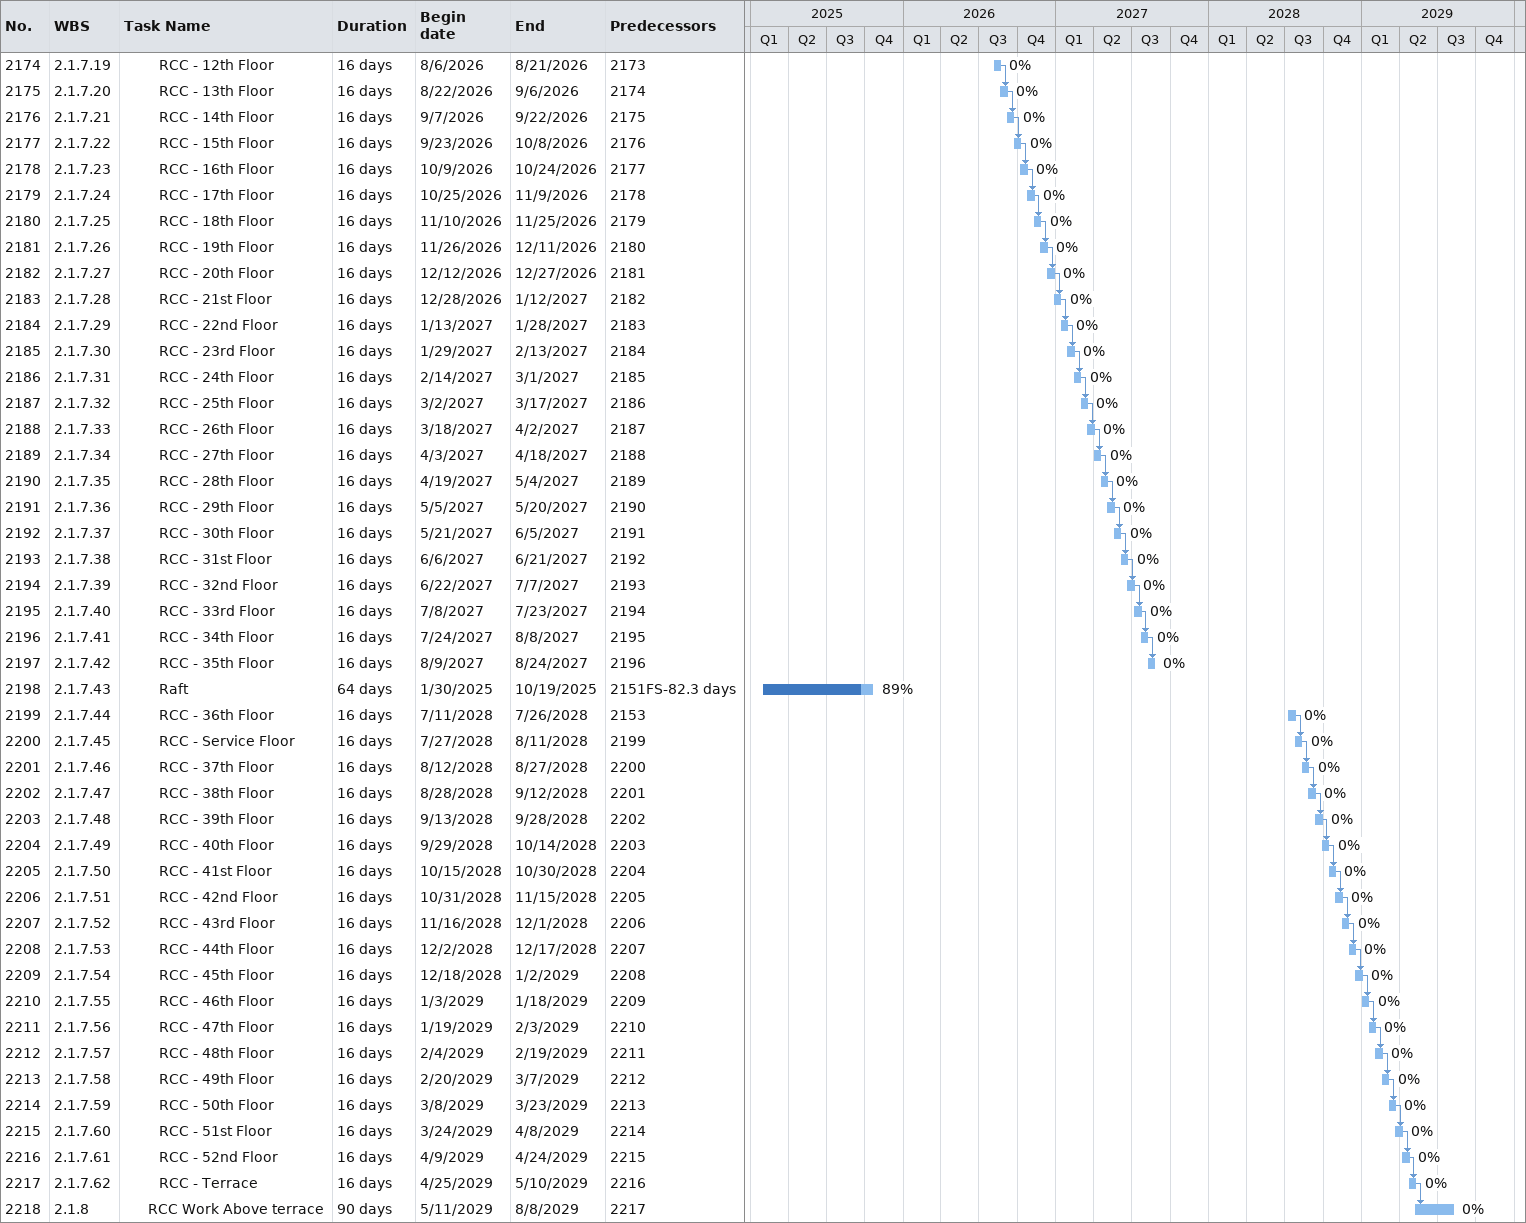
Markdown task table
| ID | WBS | Task | Duration | Start | Finish | Predecessors | % complete |
|---|---|---|---|---|---|---|---|
| 2174 | 2.1.7.19 | RCC - 12th Floor | 16d | 2026-08-06 | 2026-08-21 | 2173 | 0 |
| 2175 | 2.1.7.20 | RCC - 13th Floor | 16d | 2026-08-22 | 2026-09-06 | 2174 | 0 |
| 2176 | 2.1.7.21 | RCC - 14th Floor | 16d | 2026-09-07 | 2026-09-22 | 2175 | 0 |
| 2177 | 2.1.7.22 | RCC - 15th Floor | 16d | 2026-09-23 | 2026-10-08 | 2176 | 0 |
| 2178 | 2.1.7.23 | RCC - 16th Floor | 16d | 2026-10-09 | 2026-10-24 | 2177 | 0 |
| 2179 | 2.1.7.24 | RCC - 17th Floor | 16d | 2026-10-25 | 2026-11-09 | 2178 | 0 |
| 2180 | 2.1.7.25 | RCC - 18th Floor | 16d | 2026-11-10 | 2026-11-25 | 2179 | 0 |
| 2181 | 2.1.7.26 | RCC - 19th Floor | 16d | 2026-11-26 | 2026-12-11 | 2180 | 0 |
| 2182 | 2.1.7.27 | RCC - 20th Floor | 16d | 2026-12-12 | 2026-12-27 | 2181 | 0 |
| 2183 | 2.1.7.28 | RCC - 21st Floor | 16d | 2026-12-28 | 2027-01-12 | 2182 | 0 |
| 2184 | 2.1.7.29 | RCC - 22nd Floor | 16d | 2027-01-13 | 2027-01-28 | 2183 | 0 |
| 2185 | 2.1.7.30 | RCC - 23rd Floor | 16d | 2027-01-29 | 2027-02-13 | 2184 | 0 |
| 2186 | 2.1.7.31 | RCC - 24th Floor | 16d | 2027-02-14 | 2027-03-01 | 2185 | 0 |
| 2187 | 2.1.7.32 | RCC - 25th Floor | 16d | 2027-03-02 | 2027-03-17 | 2186 | 0 |
| 2188 | 2.1.7.33 | RCC - 26th Floor | 16d | 2027-03-18 | 2027-04-02 | 2187 | 0 |
| 2189 | 2.1.7.34 | RCC - 27th Floor | 16d | 2027-04-03 | 2027-04-18 | 2188 | 0 |
| 2190 | 2.1.7.35 | RCC - 28th Floor | 16d | 2027-04-19 | 2027-05-04 | 2189 | 0 |
| 2191 | 2.1.7.36 | RCC - 29th Floor | 16d | 2027-05-05 | 2027-05-20 | 2190 | 0 |
| 2192 | 2.1.7.37 | RCC - 30th Floor | 16d | 2027-05-21 | 2027-06-05 | 2191 | 0 |
| 2193 | 2.1.7.38 | RCC - 31st Floor | 16d | 2027-06-06 | 2027-06-21 | 2192 | 0 |
| 2194 | 2.1.7.39 | RCC - 32nd Floor | 16d | 2027-06-22 | 2027-07-07 | 2193 | 0 |
| 2195 | 2.1.7.40 | RCC - 33rd Floor | 16d | 2027-07-08 | 2027-07-23 | 2194 | 0 |
| 2196 | 2.1.7.41 | RCC - 34th Floor | 16d | 2027-07-24 | 2027-08-08 | 2195 | 0 |
| 2197 | 2.1.7.42 | RCC - 35th Floor | 16d | 2027-08-09 | 2027-08-24 | 2196 | 0 |
| 2198 | 2.1.7.43 | Raft | 64d | 2025-01-30 | 2025-10-19 | 2151FS-82.3d | 89 |
| 2199 | 2.1.7.44 | RCC - 36th Floor | 16d | 2028-07-11 | 2028-07-26 | 2153 | 0 |
| 2200 | 2.1.7.45 | RCC - Service Floor | 16d | 2028-07-27 | 2028-08-11 | 2199 | 0 |
| 2201 | 2.1.7.46 | RCC - 37th Floor | 16d | 2028-08-12 | 2028-08-27 | 2200 | 0 |
| 2202 | 2.1.7.47 | RCC - 38th Floor | 16d | 2028-08-28 | 2028-09-12 | 2201 | 0 |
| 2203 | 2.1.7.48 | RCC - 39th Floor | 16d | 2028-09-13 | 2028-09-28 | 2202 | 0 |
| 2204 | 2.1.7.49 | RCC - 40th Floor | 16d | 2028-09-29 | 2028-10-14 | 2203 | 0 |
| 2205 | 2.1.7.50 | RCC - 41st Floor | 16d | 2028-10-15 | 2028-10-30 | 2204 | 0 |
| 2206 | 2.1.7.51 | RCC - 42nd Floor | 16d | 2028-10-31 | 2028-11-15 | 2205 | 0 |
| 2207 | 2.1.7.52 | RCC - 43rd Floor | 16d | 2028-11-16 | 2028-12-01 | 2206 | 0 |
| 2208 | 2.1.7.53 | RCC - 44th Floor | 16d | 2028-12-02 | 2028-12-17 | 2207 | 0 |
| 2209 | 2.1.7.54 | RCC - 45th Floor | 16d | 2028-12-18 | 2029-01-02 | 2208 | 0 |
| 2210 | 2.1.7.55 | RCC - 46th Floor | 16d | 2029-01-03 | 2029-01-18 | 2209 | 0 |
| 2211 | 2.1.7.56 | RCC - 47th Floor | 16d | 2029-01-19 | 2029-02-03 | 2210 | 0 |
| 2212 | 2.1.7.57 | RCC - 48th Floor | 16d | 2029-02-04 | 2029-02-19 | 2211 | 0 |
| 2213 | 2.1.7.58 | RCC - 49th Floor | 16d | 2029-02-20 | 2029-03-07 | 2212 | 0 |
| 2214 | 2.1.7.59 | RCC - 50th Floor | 16d | 2029-03-08 | 2029-03-23 | 2213 | 0 |
| 2215 | 2.1.7.60 | RCC - 51st Floor | 16d | 2029-03-24 | 2029-04-08 | 2214 | 0 |
| 2216 | 2.1.7.61 | RCC - 52nd Floor | 16d | 2029-04-09 | 2029-04-24 | 2215 | 0 |
| 2217 | 2.1.7.62 | RCC - Terrace | 16d | 2029-04-25 | 2029-05-10 | 2216 | 0 |
| 2218 | 2.1.8 | RCC Work Above terrace | 90d | 2029-05-11 | 2029-08-08 | 2217 | 0 |
